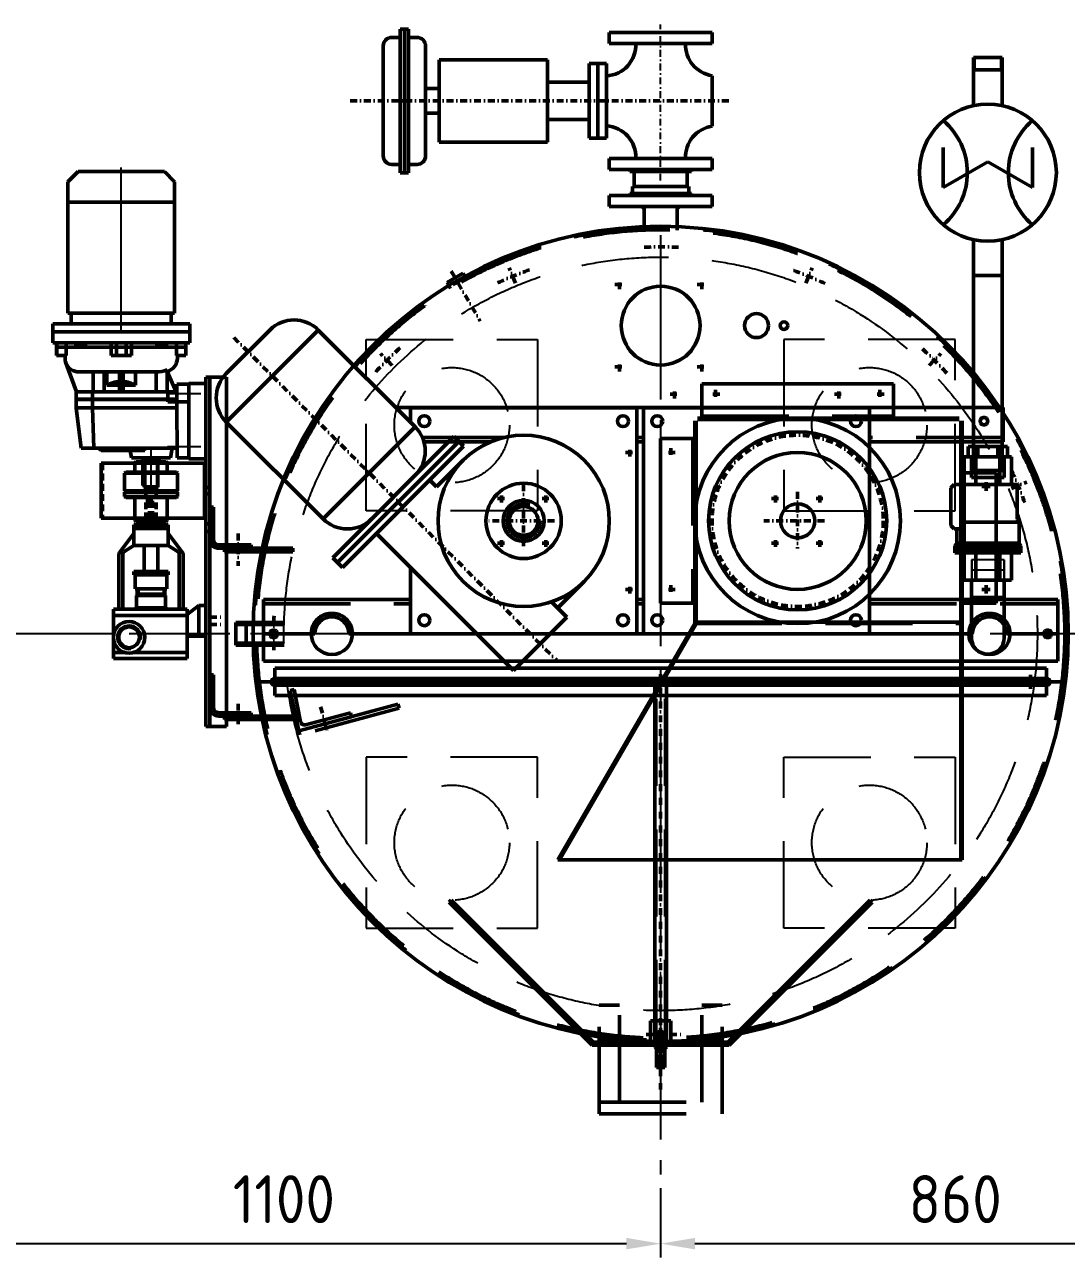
# Model space of a CAD drawing. Header units: millimetres. Extents: x 0 to 8400, y 0 to 5940.
# Drawn here: x 1739 to 3260, y 1038 to 2838 of the extents above; entities that cross this region are included whole.
import ezdxf

# ---------------------------------------------------------------- set-up
doc = ezdxf.new("R2010")
doc.units = ezdxf.units.MM
doc.header["$LTSCALE"] = 20
for name, pattern in [('AM_ISO02W050', [7.5, 6, -1.5]), ('AM_ISO08W050', [18, 12, -1.5, 3, -1.5]), ('AM_ISO08W050x2', [9, 6, -0.75, 1.5, -0.75]), ('BORDER', [1.75, 0.5, -0.25, 0.5, -0.25, 0, -0.25]), ('DASHDOT', [1, 0.5, -0.25, 0, -0.25]), ('DASHED', [0.75, 0.5, -0.25]), ('HIDDEN', [9.525, 6.35, -3.175])]:
    doc.linetypes.add(name, pattern=pattern)
for name, color, linetype, lineweight in [('AM_0', 7, 'Continuous', 50), ('AM_3', 6, 'AM_ISO02W050', 25), ('AM_5', 3, 'Continuous', 25), ('AM_7', 4, 'AM_ISO08W050', 25)]:
    doc.layers.add(name, color=color, linetype=linetype, lineweight=lineweight)
doc.styles.get("Standard").update_dxf_attribs({"font": 'ISOCP.SHX'})
doc.dimstyles.new('AM_ISO$0', dxfattribs={"dimtxt": 3.5, "dimasz": 2.5, "dimexe": 1, "dimexo": 1, "dimgap": 1.5, "dimtad": 1, "dimdsep": 46, "dimtxsty": 'Standard', "dimcen": 0, "dimclrd": 256, "dimclre": 256, "dimclrt": 2, "dimadec": 0, "dimazin": 2, "dimtp": 0.1, "dimtm": 0.1, "dimtfac": 0.71, "dimtdec": 3, "dimtmove": 0, "dimatfit": 3, "dimfxl": 1, "dimlwd": -1, "dimlwe": -1, "dimarcsym": 1})

# ---------------------------------------------------------------- blocks, each defined once
blk = doc.blocks.new('AM_TMP21')
at = {"layer": 'AM_0', "color": 3, "linetype": 'HIDDEN'}
for p, q in [((2044, 2540.89), (2044, 2382.39)), ((2224, 2540.89), (2044, 2540.89)), ((2224, 2540.89), (2224, 2382.39)), ((2224, 2523.89), (2044, 2523.89)), ((2074, 2523.89), (2074, 2382.39)), ((2194, 2523.89), (2194, 2382.39)), ((2074, 2432.39), (2044, 2432.39)), ((2194, 2432.39), (2224, 2432.39)), ((2074, 2382.39), (2044, 2382.39)), ((2194, 2382.39), (2224, 2382.39))]:
    blk.add_line(p, q, dxfattribs=at)
at = {"layer": 'AM_0', "color": 3, "linetype": 'Continuous'}
for p, q in [((2119, 2435.43), (2119, 2405.43)), ((2149, 2435.43), (2119, 2435.43)), ((2149, 2435.43), (2149, 2405.43)), ((2149, 2405.43), (2119, 2405.43)), ((2724.87, 1910.43), (1543.13, 1910.43)), ((2699, 1840.43), (2699, 1842.25)), ((2729, 1840.43), (2729, 1842.39))]:
    blk.add_line(p, q, dxfattribs=at)
at = {"layer": 'AM_0', "color": 3, "linetype": 'BORDER'}
blk.add_line((2155.38, 2425.43), (2104.65, 2425.43), dxfattribs=at)
at = {"layer": 'AM_0', "color": 1, "linetype": 'Continuous'}
for p, q in [((2697.33, 1930.43), (1570.67, 1930.43)), ((1570.67, 1930.43), (1570.67, 1890.43)), ((2697.33, 1930.43), (2697.33, 1890.43)), ((1570.67, 1915.43), (2697.33, 1915.43)), ((1597.33, 1915.43), (1597.33, 1905.43)), ((1630.67, 1915.43), (1630.67, 1905.43)), ((1664, 1915.43), (1664, 1905.43)), ((1697.33, 1915.43), (1697.33, 1905.43)), ((1730.67, 1915.43), (1730.67, 1905.43)), ((1764, 1915.43), (1764, 1905.43)), ((1797.33, 1915.43), (1797.33, 1905.43)), ((1830.67, 1915.43), (1830.67, 1905.43)), ((1864, 1915.43), (1864, 1905.43)), ((1897.33, 1915.43), (1897.33, 1905.43)), ((1930.67, 1915.43), (1930.67, 1905.43)), ((1964, 1915.43), (1964, 1905.43)), ((1997.33, 1915.43), (1997.33, 1905.43)), ((2030.67, 1915.43), (2030.67, 1905.43)), ((2064, 1915.43), (2064, 1905.43)), ((2097.33, 1915.43), (2097.33, 1905.43)), ((2130.67, 1915.43), (2130.67, 1905.43)), ((2164, 1915.43), (2164, 1905.43)), ((2197.33, 1915.43), (2197.33, 1905.43)), ((2230.67, 1915.43), (2230.67, 1905.43)), ((2264, 1915.43), (2264, 1905.43)), ((2297.33, 1915.43), (2297.33, 1905.43)), ((2330.67, 1915.43), (2330.67, 1905.43)), ((2364, 1915.43), (2364, 1905.43)), ((2397.33, 1915.43), (2397.33, 1905.43)), ((2430.67, 1915.43), (2430.67, 1905.43)), ((2464, 1915.43), (2464, 1905.43)), ((2497.33, 1915.43), (2497.33, 1905.43)), ((2530.67, 1915.43), (2530.67, 1905.43)), ((2564, 1915.43), (2564, 1905.43)), ((2597.33, 1915.43), (2597.33, 1905.43)), ((2630.67, 1915.43), (2630.67, 1905.43)), ((2664, 1915.43), (2664, 1905.43)), ((1570.67, 1905.43), (2697.33, 1905.43)), ((1570.67, 1890.43), (2697.33, 1890.43))]:
    blk.add_line(p, q, dxfattribs=at)
at = {"layer": 'AM_0', "color": 1, "linetype": 'HIDDEN'}
blk.add_line((1594, 1920.43), (1594, 1900.43), dxfattribs=at)
at = {"layer": 'AM_0', "color": 3, "linetype": 'DASHDOT'}
for p, q in [((1659, 1781.68), (1659, 1769.18)), ((2179, 1781.68), (2179, 1769.18)), ((1665.25, 1775.43), (1652.75, 1775.43)), ((2185.25, 1775.43), (2172.75, 1775.43)), ((1901.5, 1713.55), (1901.5, 1702.3)), ((1966.5, 1713.55), (1966.5, 1702.3)), ((2301.5, 1713.55), (2301.5, 1702.3)), ((2366.5, 1713.55), (2366.5, 1702.3)), ((1907.12, 1707.93), (1895.87, 1707.93)), ((1972.12, 1707.93), (1960.87, 1707.93)), ((2307.12, 1707.93), (2295.87, 1707.93)), ((2372.12, 1707.93), (2360.87, 1707.93)), ((1907.12, 1642.93), (1895.87, 1642.93)), ((1901.5, 1648.55), (1901.5, 1637.3)), ((1972.12, 1642.93), (1960.87, 1642.93)), ((1966.5, 1648.55), (1966.5, 1637.3)), ((2307.12, 1642.93), (2295.87, 1642.93)), ((2301.5, 1648.55), (2301.5, 1637.3)), ((2372.12, 1642.93), (2360.87, 1642.93)), ((2366.5, 1648.55), (2366.5, 1637.3)), ((1665.25, 1625.43), (1652.75, 1625.43)), ((1659, 1631.68), (1659, 1619.18)), ((2185.25, 1575.43), (2172.75, 1575.43)), ((2179, 1581.68), (2179, 1569.18)), ((1874, 1496.68), (1874, 1484.18)), ((2114, 1496.68), (2114, 1484.18)), ((1880.25, 1490.43), (1867.75, 1490.43)), ((2120.25, 1490.43), (2107.75, 1490.43)), ((2080.87, 1450.43), (2067.12, 1450.43)), ((2074, 1457.3), (2074, 1443.55)), ((2200.87, 1450.43), (2187.12, 1450.43)), ((2194, 1457.3), (2194, 1443.55)), ((2074, 1337.3), (2074, 1323.55)), ((2194, 1337.3), (2194, 1323.55)), ((2080.87, 1330.43), (2067.12, 1330.43)), ((2200.87, 1330.43), (2187.12, 1330.43))]:
    blk.add_line(p, q, dxfattribs=at)
at = {"layer": 'AM_0', "color": 3, "linetype": 'Continuous'}
for centre, radius in [((2134, 1840.43), 595), ((2134, 2425.43), 5), ((1654, 1840.43), 30), ((2614, 1840.43), 30), ((1934, 1675.43), 25), ((2334, 1675.43), 30), ((2134, 1390.43), 57.5), ((1994, 1390.43), 17.5), ((1954, 1390.43), 5.5)]:
    blk.add_circle(centre, radius, dxfattribs=at)
at = {"layer": 'AM_0', "color": 3, "linetype": 'HIDDEN'}
blk.add_circle((2134, 1840.43), 593, dxfattribs=at)
at = {"layer": 'AM_0', "color": 1, "linetype": 'Continuous'}
for centre, start, end in [((1570.67, 1910.43), 90, 270), ((2697.33, 1910.43), 270, 90)]:
    blk.add_arc(centre, 5, start, end, dxfattribs=at)
blk = doc.blocks.new('AM_TMP22')
at = {"layer": 'AM_0', "color": 3, "linetype": 'Continuous'}
for p, q in [((1554, 1790.43), (1554, 1880.43)), ((2714, 1880.43), (1554, 1880.43)), ((2714, 1790.43), (2714, 1880.43)), ((1629, 1840.43), (1554, 1840.43)), ((1679, 1840.43), (2589, 1840.43)), ((2714, 1840.43), (2639, 1840.43)), ((1829, 1790.43), (1554, 1790.43)), ((2169, 1790.43), (2159, 1790.43)), ((2714, 1790.43), (2499, 1790.43))]:
    blk.add_line(p, q, dxfattribs=at)
at = {"layer": 'AM_0', "color": 3, "linetype": 'HIDDEN'}
for p, q in [((1829, 1796.43), (1554, 1796.43)), ((2169, 1796.43), (2159, 1796.43)), ((2714, 1796.43), (2499, 1796.43))]:
    blk.add_line(p, q, dxfattribs=at)
for centre in [(1569, 1840.43), (2699, 1840.43)]:
    blk.add_circle(centre, 5.5, dxfattribs=at)
at = {"layer": 'AM_0', "color": 3, "linetype": 'Continuous'}
for centre in [(1849, 1820.43), (2139, 1820.43), (2189, 1820.43), (2479, 1820.43)]:
    blk.add_circle(centre, 8, dxfattribs=at)
for centre, radius, start, end in [((1654, 1840.43), 30, 0, 180), ((2614, 1840.43), 30, 0, 180), ((1654, 1840.43), 25, 180, 0), ((2614, 1840.43), 25, 180, 0)]:
    blk.add_arc(centre, radius, start, end, dxfattribs=at)
at = {"layer": 'AM_0', "color": 3, "linetype": 'HIDDEN'}
for centre in [(1654, 1840.43), (2614, 1840.43)]:
    blk.add_arc(centre, 30, 180, 0, dxfattribs=at)
blk = doc.blocks.new('AM_TMP24')
at = {"layer": 'AM_0', "color": 3, "linetype": 'Continuous'}
for p, q in [((1634, 1559.88), (1634, 1509.88)), ((1634, 1559.88), (1829, 1559.88)), ((2159, 1559.88), (2169, 1559.88)), ((2381.68, 1559.88), (2479.67, 1559.88)), ((1634, 1509.88), (2520.76, 1509.88))]:
    blk.add_line(p, q, dxfattribs=at)
at = {"layer": 'AM_0', "color": 3, "linetype": 'HIDDEN'}
for p, q in [((1634, 1553.88), (1829, 1553.88)), ((2159, 1553.88), (2169, 1553.88)), ((2363.16, 1553.88), (2481.8, 1553.88))]:
    blk.add_line(p, q, dxfattribs=at)
blk.add_circle((1662, 1529.88), 5.5, dxfattribs=at)
at = {"layer": 'AM_0', "color": 3, "linetype": 'Continuous'}
for centre in [(1849, 1529.88), (2139, 1529.88), (2189, 1529.88), (2479, 1529.88)]:
    blk.add_circle(centre, 8, dxfattribs=at)
blk = doc.blocks.new('AM_TMP27')
at = {"layer": 'AM_0', "color": 1, "linetype": 'Continuous'}
for p, q in [((1694, 1529.43), (1694, 2170.43)), ((2284, 2170.43), (1694, 2170.43)), ((1696, 1529.43), (1696, 2170.43)), ((2082, 1825.96), (2281.7, 2170.43)), ((2084, 1825.43), (2284, 2170.43)), ((2082, 1823.43), (1696, 1823.43)), ((2082, 1529.43), (2082, 1825.96)), ((2084, 1529.43), (2084, 1825.43)), ((1644, 1605.43), (1644, 1795.43)), ((1694, 1795.43), (1644, 1795.43)), ((2084, 1795.43), (2134, 1795.43)), ((2134, 1555.43), (2134, 1795.43)), ((1694, 1605.43), (1644, 1605.43)), ((2084, 1555.43), (2134, 1555.43)), ((2080, 1527.43), (1698, 1527.43)), ((2080, 1525.43), (1698, 1525.43)), ((1794, 1475.43), (1794, 1525.43)), ((2074, 1475.43), (2074, 1525.43)), ((2074, 1475.43), (1794, 1475.43))]:
    blk.add_line(p, q, dxfattribs=at)
at = {"layer": 'AM_0', "color": 1, "linetype": 'HIDDEN'}
for p, q in [((2084, 1825.43), (1694, 1825.43)), ((1691, 1605.43), (1691, 1795.43)), ((2087, 1555.43), (2087, 1795.43)), ((2074, 1522.43), (1794, 1522.43))]:
    blk.add_line(p, q, dxfattribs=at)
at = {"layer": 'AM_0', "color": 1, "linetype": 'DASHDOT'}
for p, q in [((1659, 1769.18), (1659, 1781.68)), ((2119, 1769.18), (2119, 1781.68)), ((1652.75, 1775.43), (1665.25, 1775.43)), ((2112.75, 1775.43), (2125.25, 1775.43)), ((1652.75, 1625.43), (1665.25, 1625.43)), ((1659, 1619.18), (1659, 1631.68)), ((2112.75, 1575.43), (2125.25, 1575.43)), ((2119, 1569.18), (2119, 1581.68)), ((1814, 1484.18), (1814, 1496.68)), ((2054, 1484.18), (2054, 1496.68)), ((1807.75, 1490.43), (1820.25, 1490.43)), ((2047.75, 1490.43), (2060.25, 1490.43))]:
    blk.add_line(p, q, dxfattribs=at)
at = {"layer": 'AM_0', "color": 1, "linetype": 'BORDER'}
blk.add_circle((1934, 1675.43), 125, dxfattribs=at)
blk = doc.blocks.new('GH')
at = {"layer": 'AM_0', "color": 1, "linetype": 'Continuous'}
for p, q in [((1825.4, 1448.84), (1828.23, 1451.67)), ((1825.4, 1448.84), (2034, 1240.24)), ((1828.23, 1451.67), (2034.49, 1245.42)), ((2233.51, 1245.42), (2439.77, 1451.67)), ((2234, 1240.24), (2442.6, 1448.84)), ((2439.77, 1451.67), (2442.6, 1448.84)), ((2230.69, 1244.24), (2037.31, 1244.24)), ((2234, 1240.24), (2034, 1240.24))]:
    blk.add_line(p, q, dxfattribs=at)
at = {"layer": 'AM_0', "color": 1, "linetype": 'DASHDOT'}
blk.add_line((2134, 1265.2), (2134, 1175.52), dxfattribs=at)
at = {"layer": 'AM_0', "color": 1, "linetype": 'HIDDEN'}
for p, q in [((2124, 1244.24), (2124, 1240.24)), ((2144, 1244.24), (2144, 1240.24))]:
    blk.add_line(p, q, dxfattribs=at)
at = {"layer": 'AM_0', "color": 1, "linetype": 'Continuous'}
for centre, start, end in [((2037.31, 1248.24), 225, 270), ((2230.69, 1248.24), 270, 315)]:
    blk.add_arc(centre, 4, start, end, dxfattribs=at)
blk = doc.blocks.new('GHJ')
at = {"layer": 'AM_0', "color": 1, "linetype": 'DASHDOT'}
blk.add_line((2134, 1209.01), (2134, 1782.86), dxfattribs=at)
at = {"layer": 'AM_0', "color": 1, "linetype": 'Continuous'}
for p, q in [((2125.5, 1237.43), (2125.5, 1772.43)), ((2142.5, 1772.43), (2125.5, 1772.43)), ((2142.5, 1237.43), (2142.5, 1772.43)), ((2128, 1207.43), (2140, 1247.43)), ((2128, 1247.43), (2140, 1207.43)), ((2142.5, 1237.43), (2125.5, 1237.43)), ((2125.5, 1237.43), (2128, 1234.93)), ((2125.84, 1237.43), (2125.67, 1237.26)), ((2125.88, 1237.05), (2126.26, 1237.43)), ((2126.68, 1237.43), (2126.09, 1236.83)), ((2126.3, 1236.62), (2127.11, 1237.43)), ((2127.53, 1237.43), (2126.52, 1236.41)), ((2126.73, 1236.2), (2127.96, 1237.43)), ((2128, 1237.04), (2126.94, 1235.99)), ((2127.15, 1235.77), (2128, 1236.62)), ((2128, 1236.2), (2127.36, 1235.56)), ((2127.58, 1235.35), (2128, 1235.77)), ((2128, 1235.35), (2127.79, 1235.14)), ((2128, 1237.43), (2128, 1207.43)), ((2140, 1207.43), (2140, 1237.43)), ((2142.5, 1237.43), (2140, 1234.93)), ((2142.38, 1237.43), (2140, 1235.04)), ((2140, 1235.47), (2141.96, 1237.43)), ((2141.53, 1237.43), (2140, 1235.89)), ((2140, 1236.32), (2141.11, 1237.43)), ((2140.68, 1237.43), (2140, 1236.74)), ((2140, 1237.17), (2140.26, 1237.43)), ((2128, 1207.43), (2140, 1207.43))]:
    blk.add_line(p, q, dxfattribs=at)
at = {"layer": 'AM_0', "color": 1, "linetype": 'HIDDEN'}
for p, q in [((2127, 1237.43), (2127, 1772.43)), ((2141, 1237.43), (2141, 1772.43)), ((2140, 1247.43), (2128, 1247.43)), ((2128, 1247.43), (2128, 1237.43)), ((2140, 1237.43), (2140, 1247.43))]:
    blk.add_line(p, q, dxfattribs=at)
blk = doc.blocks.new('AM_TMP210')
at = {"layer": 'AM_0', "color": 1, "linetype": 'Continuous'}
for p, q in [((996.647, 1905.43), (938.056, 1905.43)), ((959.119, 1840.43), (996.647, 1905.43)), ((996.647, 1775.43), (959.119, 1840.43)), ((996.647, 1775.43), (938.056, 1775.43))]:
    blk.add_line(p, q, dxfattribs=at)
at = {"layer": 'AM_0', "color": 3, "linetype": 'Continuous'}
for p, q in [((1430, 1889.43), (1435, 1894.43)), ((1430, 1889.43), (1430, 1797.43)), ((1490, 1894.43), (1435, 1894.43)), ((1495, 1889.43), (1490, 1894.43)), ((1495, 1889.43), (1495, 1878.43)), ((1390, 1875.07), (1390, 1805.79)), ((1390, 1875.07), (1430, 1875.07)), ((1390, 1875.07), (1390, 1805.79)), ((1495, 1878.43), (1430, 1878.43)), ((1485, 1878.43), (1485, 1794.93)), ((1515.67, 1885.93), (1495, 1885.93)), ((1515.67, 1885.93), (1520, 1888.43)), ((1515.67, 1885.93), (1515.67, 1794.93)), ((1520, 1888.43), (1520, 1792.43)), ((1530, 1888.43), (1520, 1888.43)), ((1525, 1888.43), (1525, 1792.43)), ((1530, 1888.43), (1530, 1792.43)), ((1570, 1875.07), (1530, 1875.07)), ((1570, 1875.07), (1570, 1805.79)), ((1390, 1869.29), (1375, 1869.29)), ((1375, 1869.29), (1375, 1811.56)), ((1390, 1854.86), (1375, 1854.86)), ((1390, 1869.29), (1390, 1811.56)), ((1410, 1864.43), (1390, 1864.43)), ((1410, 1863.43), (1390, 1863.43)), ((1390, 1857.75), (1430, 1857.75)), ((1410, 1864.43), (1410, 1816.43)), ((1570, 1857.75), (1530, 1857.75)), ((1390, 1825.99), (1375, 1825.99)), ((1390, 1823.11), (1430, 1823.11)), ((1570, 1823.11), (1530, 1823.11)), ((1390, 1811.56), (1375, 1811.56)), ((1410, 1817.43), (1390, 1817.43)), ((1410, 1816.43), (1390, 1816.43)), ((1390, 1805.79), (1430, 1805.79)), ((1570, 1805.79), (1530, 1805.79)), ((1480.67, 1797.43), (1430, 1797.43)), ((1480.67, 1797.43), (1485, 1794.93)), ((1515.67, 1794.93), (1485, 1794.93)), ((1515.67, 1794.93), (1520, 1792.43)), ((1530, 1792.43), (1520, 1792.43))]:
    blk.add_line(p, q, dxfattribs=at)
at = {"layer": 'AM_0', "color": 2, "linetype": 'Continuous'}
for p, q in [((807, 1861.43), (807, 1819.43)), ((807, 1861.43), (877.23, 1861.43)), ((807, 1860.43), (825, 1860.43)), ((825, 1861.43), (825, 1819.43)), ((825, 1861.43), (825, 1819.43)), ((1375, 1861.43), (1072.77, 1861.43)), ((1125, 1861.43), (1125, 1819.43)), ((1570, 1864.43), (1654, 1864.43)), ((1595, 1864.43), (1595, 1816.43)), ((807, 1820.43), (825, 1820.43)), ((807, 1819.43), (877.23, 1819.43)), ((1375, 1819.43), (1072.77, 1819.43)), ((1570, 1816.43), (1654, 1816.43))]:
    blk.add_line(p, q, dxfattribs=at)
at = {"layer": 'AM_0', "color": 3, "linetype": 'HIDDEN'}
for p, q in [((1410, 1861.43), (1375, 1861.43)), ((1410, 1860.43), (1375, 1860.43)), ((1420, 1864.43), (1390, 1864.43)), ((1420, 1864.43), (1390, 1864.43)), ((1420, 1816.43), (1420, 1864.43)), ((1420, 1816.43), (1420, 1864.43)), ((1410, 1820.43), (1375, 1820.43)), ((1410, 1819.43), (1375, 1819.43)), ((1420, 1816.43), (1390, 1816.43)), ((1420, 1816.43), (1390, 1816.43))]:
    blk.add_line(p, q, dxfattribs=at)
at = {"layer": 'AM_0', "color": 2, "linetype": 'Continuous'}
blk.add_circle((975, 1840.43), 100, dxfattribs=at)
at = {"layer": 'AM_0', "color": 1, "linetype": 'Continuous'}
for centre, start, end in [((975, 1970.43), 220.542, 319.458), ((975, 1710.43), 40.5416, 139.458)]:
    blk.add_arc(centre, 100, start, end, dxfattribs=at)
at = {"layer": 'AM_0', "color": 2, "linetype": 'Continuous'}
blk.add_arc((1654, 1840.43), 24, 270, 90, dxfattribs=at)
at = {"layer": 'AM_3', "color": 1}
for p, q in [((1540, 1864.43), (1570, 1864.43)), ((1540, 1816.43), (1540, 1864.43)), ((1540, 1816.43), (1540, 1864.43)), ((1540, 1863.58), (1570, 1863.58)), ((1555, 1864.43), (1555, 1816.43)), ((1540, 1817.28), (1570, 1817.28)), ((1540, 1816.43), (1570, 1816.43))]:
    blk.add_line(p, q, dxfattribs=at)
blk = doc.blocks.new('AM_TMP212')
at = {"layer": 'AM_0', "color": 2, "linetype": 'Continuous'}
for p, q in [((2110, 1250.91), (2110, 1216.43)), ((2158, 1250.91), (2158, 1216.43)), ((2059, 1216.43), (2059, 1200.43)), ((2209, 1216.43), (2059, 1216.43)), ((2209, 1216.43), (2209, 1200.43)), ((2209, 1200.43), (2059, 1200.43))]:
    blk.add_line(p, q, dxfattribs=at)
at = {"layer": 'AM_0', "color": 1, "linetype": 'Continuous'}
for p, q in [((2107, 1216.43), (2110, 1219.43)), ((2158, 1219.43), (2161, 1216.43))]:
    blk.add_line(p, q, dxfattribs=at)
at = {"layer": 'AM_0', "color": 3, "linetype": 'Continuous'}
for p, q in [((2089, 1200.43), (2089, 1197.43)), ((2179, 1197.43), (2089, 1197.43)), ((2093, 1197.43), (2093, 1187.43)), ((2175, 1197.43), (2175, 1187.43)), ((2179, 1200.43), (2179, 1197.43)), ((2093, 1187.43), (2175, 1187.43)), ((2095.5, 1187.43), (2095.5, 1165.43)), ((2172.5, 1187.43), (2172.5, 1165.43)), ((2209, 1162.43), (2059, 1162.43)), ((2059, 1146.43), (2059, 1162.43)), ((2179, 1165.43), (2089, 1165.43)), ((2089, 1162.43), (2089, 1165.43)), ((2179, 1162.43), (2089, 1162.43)), ((2095.5, 1162.43), (2172.5, 1162.43)), ((2179, 1162.43), (2179, 1165.43)), ((2209, 1146.43), (2209, 1162.43)), ((2501.943, 1155.08), (2489.593, 1155.08)), ((2514.293, 1167.43), (2501.943, 1167.43)), ((2501.943, 957.43), (2501.943, 1167.43)), ((2508.113, 957.43), (2508.113, 1167.43)), ((2514.293, 957.43), (2514.293, 1167.43)), ((2526.643, 1155.08), (2514.293, 1155.08)), ((2209, 1146.43), (2059, 1146.43)), ((2477.233, 982.14), (2477.233, 1142.72)), ((2539.003, 982.14), (2539.003, 1142.72)), ((2213.091, 1007.89), (2213.091, 1116.98)), ((2238.545, 1116.98), (2213.091, 1116.98)), ((2225.818, 1007.89), (2225.818, 1116.98)), ((2238.545, 1007.89), (2238.545, 1116.98)), ((2299, 1002.43), (2299, 1122.43)), ((2457.473, 1122.43), (2299, 1122.43)), ((2457.473, 1002.43), (2457.473, 1122.43)), ((2059, 1025.55), (2059, 1099.31)), ((2299, 1089.7), (2238.545, 1089.7)), ((2476.673, 1080.43), (2457.473, 1080.43)), ((2476.673, 1044.43), (2457.473, 1044.43)), ((2299, 1035.16), (2238.545, 1035.16)), ((2238.545, 1007.89), (2213.091, 1007.89)), ((2457.473, 1002.43), (2299, 1002.43)), ((2059, 978.43), (2059, 962.43)), ((2209, 978.43), (2059, 978.43)), ((2209, 978.43), (2209, 962.43)), ((2209, 962.43), (2059, 962.43)), ((2501.943, 969.79), (2489.593, 969.79)), ((2514.293, 957.43), (2501.943, 957.43)), ((2526.643, 969.79), (2514.293, 969.79))]:
    blk.add_line(p, q, dxfattribs=at)
at = {"layer": 'AM_0', "color": 3, "linetype": 'DASHDOT'}
blk.add_line((2587.283, 1062.43), (2031.965, 1062.43), dxfattribs=at)
at = {"layer": 'AM_0', "color": 3, "linetype": 'Continuous'}
for centre, radius, start, end in [((2489.593, 1142.72), 12.353, 90, 180), ((2526.643, 1142.72), 12.353, 0, 90), ((2052.181, 1144.25), 45.455, 278.62692, 2.7513), ((2215.818, 1144.25), 45.455, 177.249, 266.56), ((2215.818, 980.61), 45.455, 93.44, 182.751), ((2052.181, 980.61), 45.455, 357.2487, 81.373), ((2489.593, 982.14), 12.353, 180, 270.000013), ((2526.643, 982.14), 12.353, 270.000013, 0)]:
    blk.add_arc(centre, radius, start, end, dxfattribs=at)
at = {"layer": 'AM_7', "color": 3, "linetype": 'DASHDOT'}
blk.add_line((2134, 1178.75), (2134, 951.08), dxfattribs=at)
blk = doc.blocks.new('*D33')
at = {"layer": 'AM_5', "transparency": 16777216}
for p, q in [((3527.9, 1812.4), (3527.9, 1038.1)), ((2667.9, 1139.3), (2667.9, 1038.1)), ((2717.9, 1058.1), (3477.9, 1058.1))]:
    blk.add_line(p, q, dxfattribs=at)
for points in [[(2717.9, 1066.5), (2717.9, 1049.8), (2667.9, 1058.1)], [(3477.9, 1066.5), (3477.9, 1049.8), (3527.9, 1058.1)]]:
    blk.add_solid(points, dxfattribs=at)
at = {"layer": 'Defpoints', "color": 0, "transparency": 16777216}
for p in [(3527.9, 1832.4), (2667.9, 1159.3), (3527.9, 1058.1)]:
    blk.add_point(p, dxfattribs=at)
at = {"layer": 'AM_5', "color": 2, "transparency": 16777216, "insert": (3097.9, 1123.1), "char_height": 70, "attachment_point": 5}
blk.add_mtext('860', dxfattribs=at)
blk = doc.blocks.new('*D34')
at = {"layer": 'AM_5', "transparency": 16777216}
for p, q in [((1567.9, 2328.2), (1567.9, 1038.1)), ((2667.9, 1139.3), (2667.9, 1038.1)), ((1617.9, 1058.1), (2617.9, 1058.1))]:
    blk.add_line(p, q, dxfattribs=at)
for points in [[(1617.9, 1066.5), (1617.9, 1049.8), (1567.9, 1058.1)], [(2617.9, 1066.5), (2617.9, 1049.8), (2667.9, 1058.1)]]:
    blk.add_solid(points, dxfattribs=at)
at = {"layer": 'Defpoints', "color": 0, "transparency": 16777216}
for p in [(1567.9, 2348.2), (2667.9, 1159.3), (2667.9, 1058.1)]:
    blk.add_point(p, dxfattribs=at)
at = {"layer": 'AM_5', "color": 2, "transparency": 16777216, "insert": (2117.9, 1123.1), "char_height": 70, "attachment_point": 5}
blk.add_mtext('1100', dxfattribs=at)
blk = doc.blocks.new('*D35')
at = {"layer": 'AM_5', "transparency": 16777216}
for p, q in [((947.9, 2348.2), (707.9, 2348.2)), ((727.9, 2298.2), (727.9, 1998.2)), ((1871.9, 1948.2), (707.9, 1948.2))]:
    blk.add_line(p, q, dxfattribs=at)
for points in [[(719.6, 2298.2), (736.3, 2298.2), (727.9, 2348.2)], [(719.6, 1998.2), (736.3, 1998.2), (727.9, 1948.2)]]:
    blk.add_solid(points, dxfattribs=at)
at = {"layer": 'Defpoints', "color": 0, "transparency": 16777216}
for p in [(967.9, 2348.2), (727.9, 1948.2), (1891.9, 1948.2)]:
    blk.add_point(p, dxfattribs=at)
at = {"layer": 'AM_5', "color": 2, "transparency": 16777216, "insert": (662.9, 2148.2), "char_height": 70, "attachment_point": 5, "rotation": 90}
blk.add_mtext('400', dxfattribs=at)
blk = doc.blocks.new('S201 L')
at = {"layer": 'AM_0', "color": 1}
for p, q in [((227, 200), (211, 200)), ((211, 200), (211, 100)), ((227, 200), (227, 100)), ((227, 200), (238.5, 200)), ((238.5, 200), (238.5, 0)), ((181.7, 180.8), (139.5, 165.4)), ((192.5, 182), (188.5, 182)), ((204.5, 194.5), (192.5, 194.5)), ((192.5, 194.5), (192.5, 194.2)), ((192.5, 194.2), (204.5, 194.2)), ((192.5, 194.2), (192.5, 180.6)), ((192.5, 180.6), (204.5, 180.6)), ((211, 194.5), (204.5, 194.5)), ((204.5, 194.5), (204.5, 194.2)), ((204.5, 194.5), (204.5, 194.2)), ((204.5, 194.2), (211, 194.2)), ((204.5, 194.2), (204.5, 180.6)), ((204.5, 194.2), (204.5, 180.6)), ((204.5, 180.6), (211, 180.6)), ((204.5, 180.6), (204.5, 114.8)), ((204.5, 114.8), (204.5, 180.6)), ((57, 158.7), (116, 165.9)), ((116, 165.9), (128, 166)), ((116, 165.9), (116, 141.7)), ((128, 166), (128, 141.8)), ((128, 166), (128, 141.8)), ((128, 166), (128.5, 166)), ((128.5, 166), (128.5, 141.8)), ((128.5, 166), (139.5, 166)), ((128.5, 141.8), (128.5, 166)), ((139.5, 141.8), (139.5, 166)), ((211, 166.3), (205.5, 166.3)), ((205.5, 152.1), (205.5, 166.3)), ((254, 173), (238.5, 173)), ((254, 178), (446, 178)), ((254, 178), (254, 22)), ((416, 178), (416, 22)), ((461, 163), (446, 178)), ((461, 163), (461, 37)), ((57, 158.7), (57, 139.8)), ((168.5, 49.9), (168.5, 161.9)), ((205.5, 152.1), (211, 152.1)), ((53.5, 129.5), (57, 133)), ((53.5, 129.5), (53.5, 65.5)), ((57, 139.8), (116, 141.7)), ((57, 18.4), (57, 139.8)), ((116, 141.7), (128, 141.8)), ((116, 18.9), (116, 141.7)), ((128, 32.2), (128, 141.8)), ((128, 141.8), (128.5, 141.8)), ((128, 141.8), (128, 32.2)), ((128.5, 32.2), (128.5, 141.8)), ((128.5, 32.2), (128.5, 141.8)), ((128.5, 141.8), (139.5, 141.8)), ((139.5, 32.2), (139.5, 141.8)), ((139.5, 141), (168.5, 141)), ((139.5, 124.9), (168.5, 124.9)), ((149, 120.8), (168.5, 120.8)), ((149, 102.7), (149, 120.8)), ((192.5, 114.8), (204.5, 114.8)), ((192.5, 107), (192.5, 114.8)), ((204.5, 114.8), (211, 114.8)), ((204.5, 107), (204.5, 114.8)), ((204.5, 107), (204.5, 114.8)), ((168.5, 102.7), (139.5, 102.7)), ((168.5, 97.2), (139.5, 97.2)), ((149, 79.2), (149, 97.2)), ((192.5, 107), (204.5, 107)), ((192.5, 107), (192.5, 93)), ((192.5, 93), (204.5, 93)), ((192.5, 93), (192.5, 85.2)), ((204.5, 107), (211, 107)), ((204.5, 107), (204.5, 93)), ((204.5, 107), (204.5, 93)), ((204.5, 93), (211, 93)), ((204.5, 93), (204.5, 85.2)), ((204.5, 93), (204.5, 85.2)), ((211, 100), (211, 0)), ((227, 100), (227, 0)), ((53.5, 86.9), (43, 85)), ((43, 85), (43, 28)), ((149, 79.2), (168.5, 79.2)), ((192.5, 85.2), (204.5, 85.2)), ((204.5, 85.2), (211, 85.2)), ((204.5, 19.4), (204.5, 85.2)), ((204.5, 19.4), (204.5, 85.2)), ((0.5, 66), (0, 65.5)), ((0, 65.5), (0, 47.5)), ((2.5, 66), (0.5, 66)), ((0.5, 66), (0.5, 47)), ((2.8, 68.5), (2.5, 68.2)), ((2.5, 68.2), (2.5, 66)), ((2.5, 68.2), (5.5, 68.2)), ((2.8, 68.5), (5.5, 68.5)), ((5.5, 68.5), (34.5, 68.5)), ((34.5, 68.2), (5.5, 68.2)), ((5.5, 65.5), (34.5, 65.5)), ((34.5, 68.5), (37.2, 68.5)), ((34.5, 68.2), (37.5, 68.2)), ((37.5, 68.2), (37.2, 68.5)), ((37.5, 66), (37.5, 68.2)), ((39.2, 66), (37.5, 66)), ((40, 67.4), (40, 45.6)), ((42.4, 69), (40.9, 68.6)), ((43, 69), (42.6, 69)), ((0, 47.5), (0.5, 47)), ((0.5, 47), (39.2, 47)), ((40.9, 44.4), (42.4, 44)), ((42.6, 44), (43, 44)), ((139.5, 49.1), (168.5, 49.1)), ((205.5, 47.9), (211, 47.9)), ((205.5, 33.7), (205.5, 47.9)), ((461, 37), (446, 22)), ((43, 28), (57, 25.5)), ((43, 18.3), (125, 19)), ((43, 18.3), (43, 1.5)), ((125, 32.2), (128, 32.2)), ((125, 32.2), (125, 19)), ((125, 19), (125, 1.5)), ((125, 19), (150.5, 18.6)), ((128, 18.9), (128, 32.2)), ((128, 32.2), (128.5, 32.2)), ((128, 32.2), (128, 18.9)), ((128.5, 32.2), (128.5, 18.9)), ((128.5, 32.2), (139.5, 32.2)), ((128.5, 18.9), (128.5, 32.2)), ((139.5, 33), (171.4, 33)), ((139.5, 20), (169.1, 33)), ((139.5, 18.7), (139.5, 32.2)), ((150.5, 18.6), (150.5, 1.5)), ((188.5, 18), (192.5, 18)), ((192.5, 19.4), (204.5, 19.4)), ((192.5, 5.8), (192.5, 19.4)), ((204.5, 5.8), (204.5, 19.4)), ((204.5, 19.4), (211, 19.4)), ((204.5, 5.8), (204.5, 19.4)), ((205.5, 33.7), (211, 33.7)), ((254, 27), (238.5, 27)), ((254, 22), (446, 22)), ((43, 1.5), (125, 1.5)), ((125, 1.5), (150.5, 1.5)), ((192.5, 5.8), (204.5, 5.8)), ((192.5, 5.5), (192.5, 5.8)), ((192.5, 5.5), (204.5, 5.5)), ((204.5, 5.8), (211, 5.8)), ((204.5, 5.5), (204.5, 5.8)), ((204.5, 5.5), (204.5, 5.8)), ((204.5, 5.5), (211, 5.5)), ((211, 0), (227, 0)), ((238.5, 0), (227, 0))]:
    blk.add_line(p, q, dxfattribs=at)
for centre, radius, start, end in [((188.5, 162), 20, 90, 110), ((112.5, 100), 42, 3.7542, 29.6518), ((112.5, 100), 42, 330.3482, 356.2458), ((41.2, 67.4), 1.2, 105, 180), ((42.6, 68.2), 0.8, 90, 105), ((41.2, 45.6), 1.2, 180, 255), ((42.6, 44.8), 0.8, 255, 270), ((188.5, 38), 20, 194.4894, 270)]:
    blk.add_arc(centre, radius, start, end, dxfattribs=at)
at = {"layer": 'AM_0', "color": 1, "extrusion": (0, 0, -1)}
for centre, start, end in [((-39.2, 66.8), 180, 270), ((-39.2, 46.2), 90, 180)]:
    blk.add_arc(centre, 0.8, start, end, dxfattribs=at)
at = {"layer": 'AM_0', "color": 1}
for points in [[(181.7, 180.7), (167.6, 175.6), (153.6, 170.5), (139.5, 165.4)], [(168.5, 49.1), (168.5, 49.4), (168.5, 49.6), (168.5, 49.9)], [(171.4, 33), (169.2, 38.2), (168.6, 43.6), (168.5, 49.1)]]:
    blk.add_open_spline(points, degree=3, dxfattribs=at)
for points, knots in [([(168.5, 161.9), (168.5, 166), (169.8, 170.1), (174.5, 176.8), (177.9, 179.4), (181.7, 180.7)], [0, 0, 0, 0, 0.5, 0.5, 1, 1, 1, 1]), ([(5.5, 65.5), (5.4, 65.5), (5.3, 65.5), (5.1, 65.5), (5, 65.5), (4.7, 65.5), (4.5, 65.6), (4.3, 65.6), (4.3, 65.6), (4.2, 65.6), (4.1, 65.6), (4, 65.6), (3.8, 65.7), (3.7, 65.7), (3.5, 65.7), (3.4, 65.7), (3.2, 65.8), (3.1, 65.8), (3, 65.9), (2.9, 65.9), (2.8, 65.9), (2.8, 65.9), (2.7, 66), (2.6, 66), (2.5, 66), (2.5, 66), (2.5, 66), (2.5, 66), (2.5, 66)], [0, 0, 0, 0, 0.062487, 0.062487, 0.124975, 0.124975, 0.249949, 0.249949, 0.281193, 0.281193, 0.312437, 0.312437, 0.374924, 0.437412, 0.437412, 0.499899, 0.499899, 0.624874, 0.624874, 0.687361, 0.687361, 0.749848, 0.749848, 0.874823, 0.874823, 0.93731, 0.93731, 1, 1, 1, 1]), ([(37.5, 66), (37.5, 66), (37.4, 66), (37.4, 66), (37.4, 66), (37.3, 66), (37.3, 65.9), (37.3, 65.9), (37.2, 65.9), (37.1, 65.9), (36.9, 65.8), (36.9, 65.8), (36.8, 65.8), (36.7, 65.8), (36.5, 65.7), (36.3, 65.7), (36.1, 65.7), (36, 65.6), (35.8, 65.6), (35.7, 65.6), (35.5, 65.6), (35.3, 65.5), (35.2, 65.5), (34.9, 65.5), (34.7, 65.5), (34.5, 65.5)], [0, 0, 0, 0, 0.125404, 0.187875, 0.187875, 0.219111, 0.219111, 0.250346, 0.250346, 0.375289, 0.375289, 0.43776, 0.43776, 0.500231, 0.500231, 0.625173, 0.625173, 0.687644, 0.687644, 0.750115, 0.812587, 0.812587, 0.875058, 0.875058, 1, 1, 1, 1]), ([(53.5, 65.5), (53.8, 65.6), (54.1, 65.8), (54.7, 66.1), (54.9, 66.3), (55.8, 66.8), (56.4, 67.1), (57, 67.4)], [0, 0, 0, 0, 0.25, 0.25, 0.5, 0.5, 1, 1, 1, 1])]:
    blk.add_open_spline(points, degree=3, knots=knots, dxfattribs=at)
at = {"layer": 'AM_7'}
blk.add_line((227, 100), (474.5, 100), dxfattribs=at)
at = {"layer": 'AM_7', "linetype": 'AM_ISO08W050x2'}
for p, q in [((-3.8, 56.5), (54.4, 56.5)), ((59, -16.4), (59, 32.6)), ((136.5, -16.4), (136.5, 32.6))]:
    blk.add_line(p, q, dxfattribs=at)
blk = doc.blocks.new('r')
at = {"layer": 'AM_0', "color": 7, "linetype": 'Continuous'}
for p, q in [((-434.16, 214.96), (-370.52, 278.6)), ((-434.16, 144.25), (-299.81, 278.6)), ((-299.81, 278.6), (-158.39, 137.18)), ((-434.16, 144.25), (-292.74, 2.83)), ((-292.74, 2.83), (-158.39, 137.18)), ((-278.6, -53.74), (-101.82, 123.04)), ((-271.53, -60.81), (-94.75, 115.97)), ((-264.46, -67.88), (-87.68, 108.9)), ((-101.82, 123.04), (-87.68, 108.9)), ((-127.28, 49.5), (-88.39, 88.39)), ((-137.18, 59.4), (-127.28, 49.5)), ((-214.96, -18.38), (-14.85, -218.49)), ((-278.6, -53.74), (-264.46, -67.88)), ((49.5, -127.28), (88.39, -88.38)), ((40.48, -118.26), (62.93, -140.71)), ((-14.85, -218.49), (62.93, -140.71))]:
    blk.add_line(p, q, dxfattribs=at)
at = {"layer": 'AM_0', "color": 3, "linetype": 'DASHDOT'}
blk.add_line((-423.21, 267.65), (48, -203.56), dxfattribs=at)
at = {"layer": 'AM_0', "color": 7, "linetype": 'Continuous'}
blk.add_circle((0, 0), 54.98, dxfattribs=at)
for centre, radius, start, end in [((-335.17, 243.25), 50, 45, 135), ((-398.81, 179.61), 50, 135, 225), ((-193.75, 101.83), 50, 315, 45), ((0, 0), 125, 315, 135), ((0, 0), 125, 135, 315), ((-257.39, 38.19), 50, 225, 315)]:
    blk.add_arc(centre, radius, start, end, dxfattribs=at)

msp = doc.modelspace()

# ---------------------------------------------------------------- linework, layer by layer
at = {"layer": 'AM_0', "color": 3, "linetype": 'Continuous'}
for p, q in [((2379.637, 2474.586), (2356.257, 2461.086)), ((2384.717, 2465.786), (2379.637, 2474.586)), ((2361.337, 2452.286), (2356.257, 2461.086)), ((2003.947, 2323.216), (2003.947, 1813.216)), ((2003.947, 2323.216), (2033.947, 2323.216)), ((2009.947, 2323.216), (2009.947, 1813.216)), ((2033.947, 2323.216), (2033.947, 2078.216)), ((1978.947, 2313.966), (2003.947, 2313.966)), ((1978.947, 2313.966), (1978.947, 2203.966)), ((1850.947, 2197.216), (1850.947, 2117.216)), ((1850.947, 2197.216), (2003.947, 2197.216)), ((1901.947, 2199.216), (1900.447, 2197.716)), ((1900.447, 2197.716), (1900.447, 2184.216)), ((1900.447, 2197.716), (1947.447, 2197.716)), ((1901.947, 2199.216), (1945.947, 2199.216)), ((1910.947, 2202.216), (1936.947, 2202.216)), ((1913.947, 2162.216), (1913.947, 2202.216)), ((1933.947, 2162.216), (1933.947, 2202.216)), ((1945.947, 2199.216), (1947.447, 2197.716)), ((1947.447, 2197.716), (1947.447, 2184.216)), ((1978.947, 2203.966), (2003.947, 2203.966)), ((2001.947, 2197.216), (2001.947, 2117.216)), ((1885.447, 2182.716), (1886.947, 2184.216)), ((1885.447, 2182.716), (1962.447, 2182.716)), ((1885.447, 2182.716), (1885.447, 2157.216)), ((1886.947, 2184.216), (1960.947, 2184.216)), ((1960.947, 2184.216), (1962.447, 2182.716)), ((1962.447, 2182.716), (1962.447, 2157.216)), ((1913.947, 2162.216), (1933.947, 2162.216)), ((1885.447, 2157.216), (1962.447, 2157.216)), ((1885.447, 2155.216), (1962.447, 2155.216)), ((1885.447, 2155.216), (1885.447, 2148.716)), ((1885.447, 2148.716), (1962.447, 2148.716)), ((1886.947, 2147.216), (1885.447, 2148.716)), ((1886.447, 2157.216), (1886.447, 2155.216)), ((1886.947, 2147.216), (1960.947, 2147.216)), ((1900.447, 2147.216), (1900.447, 2113.716)), ((1947.447, 2147.216), (1947.447, 2113.716)), ((1960.947, 2147.216), (1962.447, 2148.716)), ((1961.447, 2157.216), (1961.447, 2155.216)), ((1962.447, 2155.216), (1962.447, 2148.716)), ((2009.947, 2133.216), (2014.947, 2133.216)), ((2014.947, 2133.216), (2014.947, 2086.216)), ((1850.947, 2117.216), (2003.947, 2117.216)), ((1898.947, 2107.216), (1948.947, 2107.216)), ((1898.947, 2107.216), (1898.947, 2077.216)), ((1900.447, 2113.716), (1947.447, 2113.716)), ((1901.947, 2112.216), (1900.447, 2113.716)), ((1901.947, 2112.216), (1945.947, 2112.216)), ((1913.947, 2112.216), (1913.947, 2107.216)), ((1933.947, 2112.216), (1933.947, 2107.216)), ((1945.947, 2112.216), (1947.447, 2113.716)), ((1948.947, 2107.216), (1948.947, 2077.216)), ((1898.947, 2094.716), (1877.957, 2066.836)), ((1898.947, 2102.216), (1948.947, 2102.216)), ((1948.947, 2094.716), (1969.937, 2066.836)), ((1898.947, 2077.216), (1884.467, 2068.156)), ((1898.947, 2077.216), (1948.947, 2077.216)), ((1913.947, 2077.216), (1913.947, 2039.216)), ((1933.947, 2077.216), (1933.947, 2039.216)), ((1948.947, 2077.216), (1963.427, 2068.156)), ((2022.947, 2078.216), (2069.947, 2078.216)), ((2022.947, 2073.216), (2091.337, 2073.216)), ((2031.197, 2068.216), (2031.197, 2073.216)), ((2066.947, 2078.216), (2066.947, 2073.216)), ((2069.947, 2078.216), (2069.947, 2073.216)), ((1876.947, 2063.836), (1876.947, 1984.216)), ((1882.947, 2064.576), (1882.947, 1984.216)), ((1964.947, 2064.576), (1964.947, 1984.216)), ((1970.947, 2063.836), (1970.947, 1984.216)), ((2031.197, 2068.216), (2090.277, 2068.216)), ((2033.947, 2068.216), (2033.947, 1833.216)), ((1898.947, 2039.216), (1948.947, 2039.216)), ((1898.947, 2039.216), (1898.947, 2034.216)), ((1898.947, 2034.216), (1948.947, 2034.216)), ((1900.947, 2034.216), (1900.947, 2014.216)), ((1904.727, 2039.216), (1904.727, 2034.216)), ((1907.727, 2039.216), (1907.727, 2034.216)), ((1921.947, 2039.216), (1921.947, 2034.216)), ((1925.947, 2039.216), (1925.947, 2034.216)), ((1940.167, 2039.216), (1940.167, 2034.216)), ((1943.167, 2039.216), (1943.167, 2034.216)), ((1946.947, 2034.216), (1946.947, 2014.216)), ((1948.947, 2039.216), (1948.947, 2034.216)), ((1900.947, 2014.216), (1946.947, 2014.216)), ((1902.947, 2004.216), (1903.947, 2006.216)), ((1902.947, 2004.216), (1944.947, 2004.216)), ((1902.947, 2004.216), (1902.947, 1986.216)), ((1903.947, 2014.216), (1903.947, 2006.216)), ((1903.947, 2006.216), (1943.947, 2006.216)), ((1904.947, 2014.216), (1904.947, 2006.216)), ((1942.947, 2014.216), (1942.947, 2006.216)), ((1943.947, 2014.216), (1943.947, 2006.216)), ((1944.947, 2004.216), (1943.947, 2006.216)), ((1944.947, 2004.216), (1944.947, 1986.216)), ((1868.947, 1984.216), (1976.947, 1984.216)), ((1868.947, 1984.216), (1868.947, 1955.076)), ((1868.947, 1912.216), (1868.947, 1984.216)), ((1902.947, 1986.216), (1900.947, 1984.216)), ((1902.947, 1986.216), (1944.947, 1986.216)), ((1944.947, 1986.216), (1946.947, 1984.216)), ((1993.947, 1989.716), (1976.947, 1976.716)), ((1976.947, 1984.216), (1976.947, 1912.216)), ((1993.947, 1989.716), (2003.947, 1989.716)), ((1993.947, 1989.716), (1993.947, 1944.716)), ((1868.947, 1975.216), (1976.947, 1975.216)), ((2078.177, 1964.716), (2047.947, 1964.716)), ((2047.947, 1931.716), (2047.947, 1964.716)), ((2062.947, 1963.716), (2047.947, 1963.716)), ((2062.947, 1931.716), (2062.947, 1964.716)), ((2078.177, 1963.716), (2078.147, 1963.716)), ((1976.947, 1944.716), (2003.947, 1944.716)), ((1868.947, 1941.366), (1868.947, 1912.216)), ((2062.947, 1932.716), (2047.947, 1932.716)), ((2078.177, 1931.716), (2047.947, 1931.716)), ((2078.177, 1932.716), (2078.147, 1932.716)), ((1868.947, 1921.216), (1885.237, 1921.216)), ((1868.947, 1912.216), (1976.947, 1912.216)), ((1898.657, 1921.216), (1976.947, 1921.216)), ((2009.947, 1888.216), (2014.947, 1888.216)), ((2014.947, 1888.216), (2014.947, 1841.216)), ((2133.037, 1867.006), (2127.247, 1865.456)), ((2127.247, 1865.456), (2139.587, 1806.646)), ((2133.037, 1867.006), (2142.277, 1819.786)), ((2022.947, 1833.216), (2069.947, 1833.216)), ((2022.947, 1828.216), (2090.277, 1828.216)), ((2031.197, 1828.216), (2031.197, 1823.216)), ((2031.197, 1823.216), (2091.337, 1823.216)), ((2033.947, 1823.216), (2033.947, 1813.216)), ((2069.947, 1833.216), (2069.947, 1828.216)), ((2216.857, 1827.356), (2139.587, 1806.646)), ((2215.307, 1833.146), (2149.627, 1815.546)), ((2215.307, 1833.146), (2216.857, 1827.356)), ((2003.947, 1813.216), (2033.947, 1813.216))]:
    msp.add_line(p, q, dxfattribs=at)
at = {"layer": 'AM_0', "color": 3, "linetype": 'DASHDOT'}
for p, q in [((2362.287, 2477.646), (2404.247, 2404.966)), ((2455.857, 2460.256), (2446.547, 2482.736)), ((2880.037, 2460.256), (2889.347, 2482.736)), ((2276.047, 2340.116), (2258.847, 2357.316)), ((3059.847, 2340.116), (3077.047, 2357.316)), ((2467.947, 2166.686), (2467.947, 2066.856)), ((3179.987, 2160.316), (3202.457, 2169.626)), ((2867.947, 2155.456), (2867.947, 2073.096)), ((2512.807, 2113.216), (2416.727, 2113.216)), ((2907.117, 2113.216), (2818.527, 2113.216)), ((2051.197, 2094.616), (2051.197, 2047.616)), ((2051.197, 1846.323), (2051.197, 1814.406)), ((2171.547, 1841.926), (2181.837, 1803.496)), ((2161.147, 1812.426), (2177.077, 1816.696))]:
    msp.add_line(p, q, dxfattribs=at)
at = {"layer": 'AM_0', "color": 7, "linetype": 'Continuous'}
for p, q in [((2632.947, 2278.216), (2302.947, 2278.216)), ((2302.947, 2278.216), (2302.947, 2257.006)), ((2632.947, 2278.216), (2632.947, 1948.216)), ((2642.947, 2278.216), (2642.947, 1948.216)), ((2972.947, 2278.216), (2642.947, 2278.216)), ((2972.947, 2278.216), (2972.947, 1948.216)), ((2302.947, 2044.876), (2302.947, 1948.216))]:
    msp.add_line(p, q, dxfattribs=at)
at = {"layer": 'AM_0', "color": 3, "linetype": 'DASHED'}
for p, q in [((1852.947, 2197.216), (1852.947, 2117.216)), ((2001.947, 2161.716), (2009.947, 2161.716)), ((1916.447, 2155.216), (1916.447, 2112.216)), ((1916.447, 2142.216), (1931.447, 2142.216)), ((1921.947, 2142.216), (1921.947, 2119.216)), ((1925.947, 2142.216), (1925.947, 2119.216)), ((1931.447, 2155.216), (1931.447, 2112.216)), ((2001.947, 2152.716), (2009.947, 2152.716)), ((2003.947, 2108.716), (2009.947, 2108.716)), ((2009.947, 2118.216), (2014.947, 2118.216)), ((2003.947, 2097.716), (2009.947, 2097.716)), ((2009.947, 2088.216), (2014.947, 2088.216)), ((2024.947, 2078.216), (2024.947, 2073.216)), ((2054.947, 2078.216), (2054.947, 2073.216)), ((2009.947, 1972.716), (2025.947, 1972.716)), ((2009.947, 1961.716), (2025.947, 1961.716))]:
    msp.add_line(p, q, dxfattribs=at)
at = {"layer": 'AM_0', "color": 3, "linetype": 'HIDDEN'}
for p, q in [((2091.337, 2073.216), (2131.197, 2073.216)), ((2131.197, 2068.216), (2131.197, 2073.216)), ((2090.277, 2068.216), (2131.197, 2068.216)), ((2047.947, 1961.716), (2118.197, 1961.716)), ((2078.177, 1964.716), (2118.197, 1964.716)), ((2047.947, 1934.716), (2118.197, 1934.716)), ((2078.177, 1931.716), (2118.197, 1931.716)), ((2284.477, 1845.466), (2139.587, 1806.646)), ((2286.027, 1839.676), (2141.137, 1800.846)), ((2284.477, 1845.466), (2286.027, 1839.676)), ((2090.277, 1828.216), (2131.197, 1828.216)), ((2091.337, 1823.216), (2131.197, 1823.216)), ((2131.197, 1828.216), (2131.197, 1823.216)), ((2139.587, 1806.646), (2141.137, 1800.846))]:
    msp.add_line(p, q, dxfattribs=at)
msp.add_circle((2667.947, 1948.216), 590, dxfattribs=at)
at = {"layer": 'AM_0', "color": 7, "linetype": 'Continuous'}
for centre, radius in [((2867.947, 2113.216), 150), ((2867.947, 2113.216), 130), ((2867.947, 2113.216), 100), ((2467.947, 2113.216), 21)]:
    msp.add_circle(centre, radius, dxfattribs=at)
at = {"layer": 'AM_0', "color": 1, "linetype": 'HIDDEN'}
msp.add_circle((2467.947, 2113.216), 25, dxfattribs=at)
at = {"layer": 'AM_0', "color": 3, "linetype": 'Continuous'}
for radius in [23, 15.145]:
    msp.add_circle((1891.947, 1943.216), radius, dxfattribs=at)
at = {"layer": 'AM_0', "color": 3, "linetype": 'DASHDOT'}
for start, end in [(87.333, 92.67), (109.83, 115.167), (64.833, 70.17), (132.33, 137.667), (42.333, 47.67), (19.833, 25.17), (177.333, 182.67006)]:
    msp.add_arc((2667.947, 1948.216), 565, start, end, dxfattribs=at)
at = {"layer": 'AM_0', "color": 3, "linetype": 'DASHED'}
msp.add_arc((1923.947, 2119.216), 2, 180, 0, dxfattribs=at)
at = {"layer": 'AM_0', "color": 3, "linetype": 'Continuous'}
for centre, radius, start, end in [((2022.947, 2086.216), 13, 180, 270), ((2022.947, 2086.216), 8, 180, 270), ((1881.947, 2063.836), 5, 143.02, 180), ((1887.947, 2064.576), 5, 134.151, 180), ((1959.947, 2064.576), 5, 0, 45.849), ((1965.947, 2063.836), 5, 0, 36.98), ((1891.947, 1943.216), 16.625, 348.68, 276.476), ((2022.947, 1841.216), 13, 180, 270), ((2022.947, 1841.216), 8, 180, 270), ((2148.067, 1821.346), 6, 195, 285)]:
    msp.add_arc(centre, radius, start, end, dxfattribs=at)
at = {"layer": 'AM_3', "linetype": 'HIDDEN'}
for p, q in [((2238.187, 2127.986), (2238.187, 2377.986)), ((2238.187, 2377.986), (2488.187, 2377.986)), ((2488.187, 2377.986), (2488.187, 2127.986)), ((2847.707, 2377.986), (2847.707, 2127.986)), ((3097.707, 2377.986), (2847.707, 2377.986)), ((3097.707, 2127.986), (3097.707, 2377.986)), ((2488.187, 2127.986), (2238.187, 2127.986)), ((2847.707, 2127.986), (3097.707, 2127.986)), ((2238.187, 1768.456), (2238.187, 1518.456)), ((2488.187, 1768.456), (2238.187, 1768.456)), ((2488.187, 1518.456), (2488.187, 1768.456)), ((2847.707, 1768.456), (3097.707, 1768.456)), ((2847.707, 1518.456), (2847.707, 1768.456)), ((3097.707, 1768.456), (3097.707, 1518.456)), ((2238.187, 1518.456), (2488.187, 1518.456)), ((3097.707, 1518.456), (2847.707, 1518.456))]:
    msp.add_line(p, q, dxfattribs=at)
for centre, radius in [((2667.947, 1948.216), 550), ((2363.187, 2252.986), 84), ((2972.707, 2252.986), 84), ((2363.187, 1643.456), 84), ((2972.707, 1643.456), 84)]:
    msp.add_circle(centre, radius, dxfattribs=at)
at = {"layer": 'AM_7'}
for p, q in [((2667.947, 2530.212), (2667.947, 1159.257)), ((3479.117, 1948.216), (1891.947, 1948.22))]:
    msp.add_line(p, q, dxfattribs=at)

# ---------------------------------------------------------------- block references
for name, p, rotation in [('S201 L', (1980.447, 2162.216), 90), ('AM_TMP21', (4801.947, 3788.646), 180), ('AM_TMP27', (4801.947, 3788.646), 180), ('AM_TMP24', (4801.947, 3788.646), 180), ('AM_TMP22', (4801.947, 3788.646), 180)]:
    msp.add_blockref(name, p, dxfattribs=dict(rotation=rotation))
for name, p in [('r', (2467.947, 2113.216)), ('GHJ', (533.947, 107.786)), ('GH', (533.947, 107.786))]:
    msp.add_blockref(name, p)
at = {"layer": 'AM_0', "rotation": 180}
msp.add_blockref('AM_TMP212', (4801.947, 3788.646), dxfattribs=at)
at = {"layer": 'AM_0', "xscale": -1, "rotation": 90}
msp.add_blockref('AM_TMP210', (4986.022, 3596.532), dxfattribs=at)

# ---------------------------------------------------------------- dimensions: what is measured, and where the dimension line sits
at = {"layer": 'AM_5'}
dim = msp.add_linear_dim(base=(727.947, 1948.22), p1=(967.947, 2348.215), p2=(1891.947, 1948.22), angle=90, dimstyle='AM_ISO$0', override={"dimscale": 20, "dimdec": 1, "dimtix": 1}, dxfattribs=at)
dim.commit()
dim.dimension.update_dxf_attribs({"geometry": '*D35', "text_midpoint": (662.947, 2148.218)})
for base, p1, p2, picture, middle in [((2667.947, 1058.126), (1567.947, 2348.215), (2667.947, 1159.257), '*D34', (2117.947, 1123.126)), ((3527.94, 1058.126), (2667.947, 1159.257), (3527.94, 1832.396), '*D33', (3097.943, 1123.126))]:
    dim = msp.add_linear_dim(base=base, p1=p1, p2=p2, dimstyle='AM_ISO$0', override={"dimscale": 20, "dimdec": 1, "dimtix": 1}, dxfattribs=at)
    dim.commit()
    dim.dimension.update_dxf_attribs({"geometry": picture, "text_midpoint": middle})

doc.saveas('drawing.dxf')
